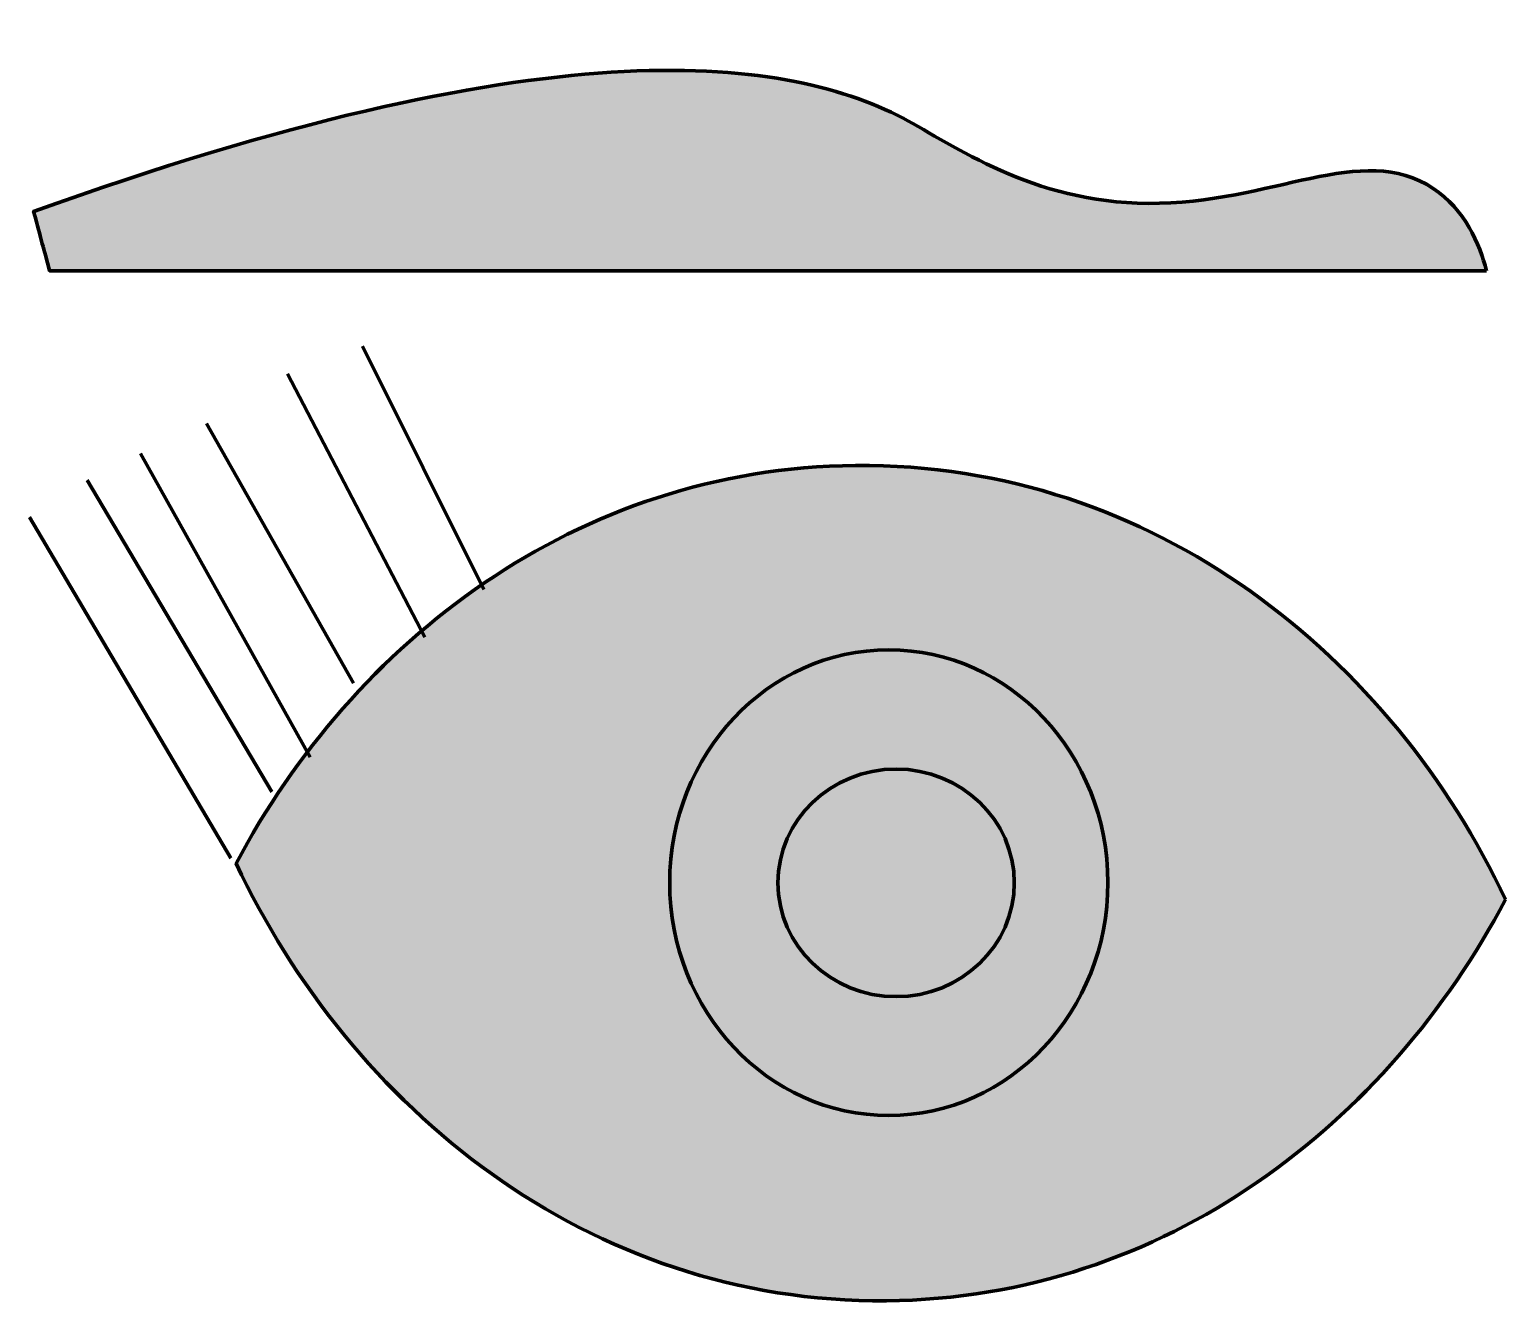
# Model space of a CAD drawing. Extents: x 534 to 2141, y -509 to 203.
# Drawn here: x 533.9 to 926, y -509.2 to -170.9 of the extents above; entities outside this region: 3.
import ezdxf

# ---------------------------------------------------------------- set-up
doc = ezdxf.new("R2010")
doc.units = 0
doc.header["$MEASUREMENT"] = 0
for name, color, linetype, lineweight in [('Layer 10', 7, 'Continuous', 0), ('Layer 4', 7, 'Continuous', 0), ('Layer 5', 7, 'Continuous', 0), ('Layer 6', 7, 'Continuous', 0)]:
    doc.layers.add(name, color=color, linetype=linetype, lineweight=lineweight)

msp = doc.modelspace()

# ---------------------------------------------------------------- hatches: boundary and pattern name
at = {"layer": 'Layer 10', "true_color": 0xae0004, "transparency": 33554687}
h = msp.add_hatch(color=14, dxfattribs=at)
h.dxf.hatch_style = 2
edge = h.paths.add_edge_path()
edge.add_ellipse((764.12, -397.47), major_axis=(31.4, 0), ratio=0.962381, start_angle=0, end_angle=360)
at = {"layer": 'Layer 4', "true_color": 0xb90004, "transparency": 33554687}
h = msp.add_hatch(color=12, dxfattribs=at)
h.dxf.hatch_style = 2
edge = h.paths.add_edge_path()
edge.add_spline(control_points=[(926.03, -401.93), (896.04, -337.98), (832.83, -285.92), (753.32, -286.63), (679.07, -287.3), (619.75, -333.73), (588.77, -392.31), (618.96, -456.65), (682.11, -509.16), (761.58, -508.45), (835.79, -507.78), (894.87, -460.96), (926.03, -401.93)], knot_values=[0, 0, 0, 0, 1, 1, 1, 2, 2, 2, 3, 3, 3, 4, 4, 4, 4], degree=3, periodic=0)
at = {"layer": 'Layer 5', "true_color": 0x0aa200, "transparency": 33554687}
h = msp.add_hatch(color=94, dxfattribs=at)
h.dxf.hatch_style = 2
edge = h.paths.add_edge_path()
edge.add_ellipse((762.18, -397.42), major_axis=(0, 61.83), ratio=0.941596, start_angle=0, end_angle=360)
at = {"layer": 'Layer 6', "true_color": 0x1ab900, "transparency": 33554687}
h = msp.add_hatch(color=82, dxfattribs=at)
h.dxf.hatch_style = 2
edge = h.paths.add_edge_path()
edge.add_spline(control_points=[(921.02, -234.92), (921.02, -234.92), (539.19, -234.92), (539.19, -234.92), (536.95, -226.6), (537.2, -227.52), (534.96, -219.19), (669.28, -170.87), (732.92, -177.16), (765.95, -194.44), (779.54, -201.55), (800.05, -216.84), (831.07, -217.03), (864.11, -217.24), (887.76, -200.47), (906.83, -213.04), (915.26, -218.6), (919.09, -227.86), (921.02, -234.92)], knot_values=[0, 0, 0, 0, 1, 1, 1, 2, 2, 2, 3, 3, 3, 4, 4, 4, 5, 5, 5, 6, 6, 6, 6], degree=3, periodic=0)

# ---------------------------------------------------------------- linework, layer by layer
at = {"layer": 'Layer 10', "color": 18, "lineweight": 211, "true_color": 0x000000}
msp.add_ellipse((764.12, -397.47), major_axis=(31.4, 0), ratio=0.962381, dxfattribs=at)
at = {"layer": 'Layer 4', "color": 18, "lineweight": 211, "true_color": 0x000000}
msp.add_open_spline([(926.03, -401.93), (896.04, -337.98), (832.83, -285.92), (753.32, -286.63), (679.07, -287.3), (619.75, -333.73), (588.77, -392.31), (618.96, -456.65), (682.11, -509.16), (761.58, -508.45), (835.79, -507.78), (894.87, -460.96), (926.03, -401.93)], degree=3, knots=[0, 0, 0, 0, 1, 1, 1, 2, 2, 2, 3, 3, 3, 4, 4, 4, 4], dxfattribs=at)
at = {"layer": 'Layer 5', "color": 18, "lineweight": 211, "true_color": 0x000000}
msp.add_ellipse((762.18, -397.42), major_axis=(0, 61.83), ratio=0.941596, dxfattribs=at)
at = {"layer": 'Layer 6', "color": 18, "lineweight": 211, "true_color": 0x000000}
for p, q in [((622.35, -254.92), (654.6, -319.58)), ((602.38, -262.27), (638.87, -332.27)), ((580.86, -275.51), (619.92, -344.4)), ((563.33, -283.48), (608.47, -364.11)), ((549.21, -290.54), (598.27, -373.26)), ((533.86, -300.32), (587.34, -390.9))]:
    msp.add_line(p, q, dxfattribs=at)
for points in [[(1059.93, 202.58)], [(2141.33, -157.88)], [(764.58, -204.4)], [(1920.9, -243.61)]]:
    msp.add_lwpolyline(points, dxfattribs=at)
msp.add_open_spline([(921.02, -234.92), (921.02, -234.92), (539.19, -234.92), (539.19, -234.92), (536.95, -226.6), (537.2, -227.52), (534.96, -219.19), (669.28, -170.87), (732.92, -177.16), (765.95, -194.44), (779.54, -201.55), (800.05, -216.84), (831.07, -217.03), (864.11, -217.24), (887.76, -200.47), (906.83, -213.04), (915.26, -218.6), (919.09, -227.86), (921.02, -234.92)], degree=3, knots=[0, 0, 0, 0, 1, 1, 1, 2, 2, 2, 3, 3, 3, 4, 4, 4, 5, 5, 5, 6, 6, 6, 6], dxfattribs=at)

doc.saveas('drawing.dxf')
